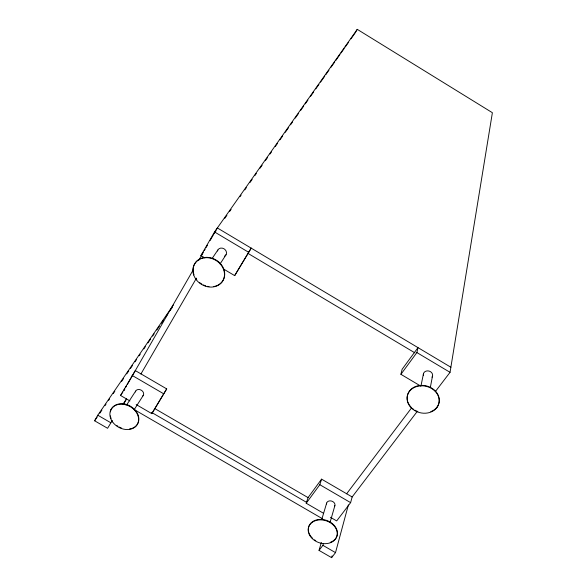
<?xml version="1.0" encoding="UTF-8"?>
<svg xmlns="http://www.w3.org/2000/svg" width="587" height="587" viewBox="0 0 587 587"><rect width="100%" height="100%" fill="white"/><g stroke="black" fill="none" stroke-linecap="round" stroke-linejoin="round"><path stroke-width="0.88" d="M435.312 391.632L450.046 372.327L492.383 112.704L357.263 29.35L214.534 231.953L200.937 255.594L204.863 257.92M436.787 407.723L436.867 407.29M430.322 387.515L432.465 376.245M420.923 386.121L423.506 373.552M400.906 374.323L416.887 352.56L417.995 347.629L402.124 369.274L400.906 374.323L420.417 385.901M330.43 517.294L336.681 520.918L350.622 502.641L352.149 496.962L321.581 479.146L308.05 497.6L306.209 503.235L323.4 513.214M321.331 542.483L319.027 550.393L331.604 557.65L335.507 552.631L348.392 504.864M335.397 539.189A14.873 11.513 18.8 0 0 322.623 520.001A14.873 11.513 18.8 0 0 310.178 536.136A14.873 11.513 18.8 0 0 335.397 539.189L335.522 538.712M331.604 557.65L332.081 555.882M319.027 550.393L322.901 545.338L323.408 543.584M330.151 522.07L334.876 505.642M321.757 519.458L326.651 503.096M306.209 503.235L319.82 484.708L321.581 479.146M112.315 420.446L107.597 428.29L94.617 420.791L97.78 415.214L173.414 304.924M129.918 400.921L120.533 395.477L135.311 370.595L166.701 388.895L151.82 413.637L136.177 404.553M124.723 388.998L123.813 390.59L124.833 389.064M125.581 387.515L126.557 385.82M127.35 384.441L128.839 381.851M129.118 381.359L131.774 376.751M132.038 376.289L193.255 269.837M198.744 260.305L202.853 253.158M204.283 250.671L205.186 249.108M206.052 247.597L207.438 245.19M210.139 240.487L213.815 234.088M214.189 233.443L217.344 227.954L450.875 367.242M126.557 398.918L123.864 403.562L126.242 404.942M140.895 374.029L196.476 278.135M355.641 32.102L357.263 29.35M151.82 413.637L166.701 388.895M234.668 275.626L251.192 248.147L234.668 275.626L223.691 269.103M134.284 409.513L143.323 395.308M220.103 263.886L226.083 254.677M126.961 404.443L135.685 391.059M122.91 404.37L126.44 399.006M111.126 409.344L111.405 408.941M120.533 395.477L122.874 391.984M212.215 258.368L217.843 250.003M94.617 420.791L97.207 417.012M99.79 413.233L101.867 410.203M104.97 405.668L106.005 404.157M108.595 400.378L109.63 398.859M113.254 393.569L114.81 391.302M121.546 381.469L123.615 378.446M126.719 373.904L128.795 370.881M130.343 368.614L132.42 365.591M135.01 361.805L136.558 359.538M139.148 355.759L140.183 354.247M143.808 348.949L145.363 346.682M147.953 342.903L150.543 339.125M152.613 336.094L154.168 333.827M156.758 330.048L159.348 326.262M161.418 323.239L163.487 320.216M165.563 317.193L167.112 314.925M170.223 310.384L172.292 307.361M200.937 255.594L203.351 252.146M214.277 233.296L215.855 231.051M224.792 218.335L226.898 215.341M229.524 211.599L231.109 209.354M240.046 196.638L241.103 195.141M244.779 189.902L246.357 187.657M250.04 182.425L252.146 179.431M254.773 175.689L256.35 173.444M260.034 168.205L262.14 165.218M265.295 160.728L267.401 157.734M270.027 153.992L271.605 151.747M275.288 146.508L277.394 143.522M280.021 139.779L282.655 136.037M285.282 132.295L288.437 127.805M290.543 124.811L292.649 121.825M295.276 118.082L298.431 113.592M300.537 110.598L303.692 106.108M305.269 103.862L307.896 100.128M310.53 96.385L313.685 91.895M315.791 88.901L318.946 84.411M320.524 82.173L324.728 76.185M325.785 74.688L328.94 70.198M331.046 67.204L334.722 61.973M335.779 60.476L339.983 54.488M341.04 52.991L344.195 48.501M345.244 47.004L348.399 42.513M351.033 38.779L355.238 32.791M346.616 493.806L411.568 407.899M352.112 497.013L417.335 411.311M134.159 409.535L322.659 518.849M97.78 415.214L110.804 422.743M322.901 545.338L335.507 552.631M154.741 408.552L308.314 497.754M151.541 412.382L306.641 502.406M132.075 375.387L163.722 393.818M319.82 484.708L350.622 502.641M214.534 231.953L248.668 252.3M416.887 352.56L450.046 372.327M247.883 253.327L414.921 352.868M431.995 377.17A4.681 3.955 13.7 0 0 431.284 372.297L430.322 371.6A4.681 3.955 13.7 0 0 425.171 371.534A4.681 3.955 13.7 0 0 423.506 375.614M407.62 401.237A16.209 13.545 14 0 1 418.091 385.769A16.209 13.545 14 0 1 437.961 394.721A16.209 13.545 14 0 1 430.814 411.685M417.863 411.59A16.209 13.545 14 0 1 414.848 410.152M413.468 409.249A16.209 13.545 14 0 1 412.191 408.236M411.047 407.129A16.209 13.545 14 0 1 407.84 401.934M224.55 256.152A4.74 4.087 31.9 0 0 224.931 249.482L223.933 248.749A4.74 4.087 31.9 0 0 217.476 251.009M193.967 274.738A16.429 14 31.6 0 1 202.618 257.854A16.429 14 31.6 0 1 222.833 266.968A16.429 14 31.6 0 1 217.564 285.37M216.867 285.671A16.429 14 31.6 0 1 213.859 286.515M209.016 286.603A16.429 14 31.6 0 1 207.365 286.317M205.743 285.876A16.429 14 31.6 0 1 203.381 284.93M201.877 284.13A16.429 14 31.6 0 1 199.763 282.685M196.755 279.713A16.429 14 31.6 0 1 195.779 278.37M135.384 391.925A4.366 3.471 29.9 0 1 141.166 390.135L142.105 390.788A4.366 3.471 29.9 0 1 142.758 396.027M110.327 411.847A15.101 11.821 29.7 0 1 124.349 403.988A15.101 11.821 29.7 0 1 138.627 416.792A15.101 11.821 29.7 0 1 129.47 429.016M121.384 427.996A15.101 11.821 29.7 0 1 119.234 427.035M117.884 426.25A15.101 11.821 29.7 0 1 116.586 425.355M111.075 418.37A15.101 11.821 29.7 0 1 110.341 415.889M326.548 503.976A4.3 3.383 18.6 0 1 328.529 501.166A4.3 3.383 18.6 0 1 332.748 501.555L333.643 502.186A4.3 3.383 18.6 0 1 334.487 506.434M308.887 532.776A14.858 11.513 18.8 0 1 317.684 519.656A14.858 11.513 18.8 0 1 335.984 527.874A14.858 11.513 18.8 0 1 330.254 542.366M315.784 540.664A14.858 11.513 18.8 0 1 314.5 539.857M312.754 538.462A14.858 11.513 18.8 0 1 309.18 533.539M411.406 408.024A16.216 13.552 14 0 0 438.518 404.597A16.216 13.552 14 0 0 419.485 385.938A16.216 13.552 14 0 0 411.406 408.024M193.666 274.914A16.443 14.007 31.6 0 0 220.463 283.668A16.443 14.007 31.6 0 0 211.958 258.566A16.443 14.007 31.6 0 0 193.666 274.914M112.484 421.833A15.108 11.828 29.7 0 0 137.277 424.482A15.108 11.828 29.7 0 0 122.962 404.23A15.108 11.828 29.7 0 0 112.484 421.833"/></g></svg>
